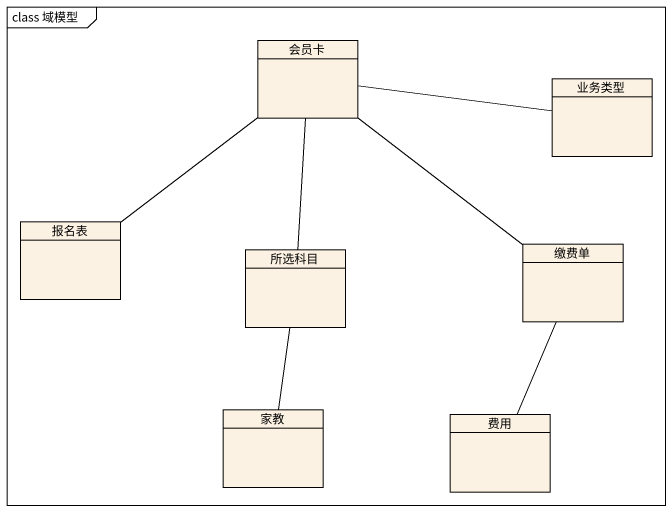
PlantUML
@startuml
mainframe class 域模型
hide circle
hide empty members
class 会员卡
class 业务类型
class 报名表
class 所选科目
class 缴费单
class 家教
class 费用
会员卡 -right- 业务类型
会员卡 -- 报名表
会员卡 -- 所选科目
会员卡 -- 缴费单
缴费单 -- 费用
家教 -up- 所选科目
@enduml
